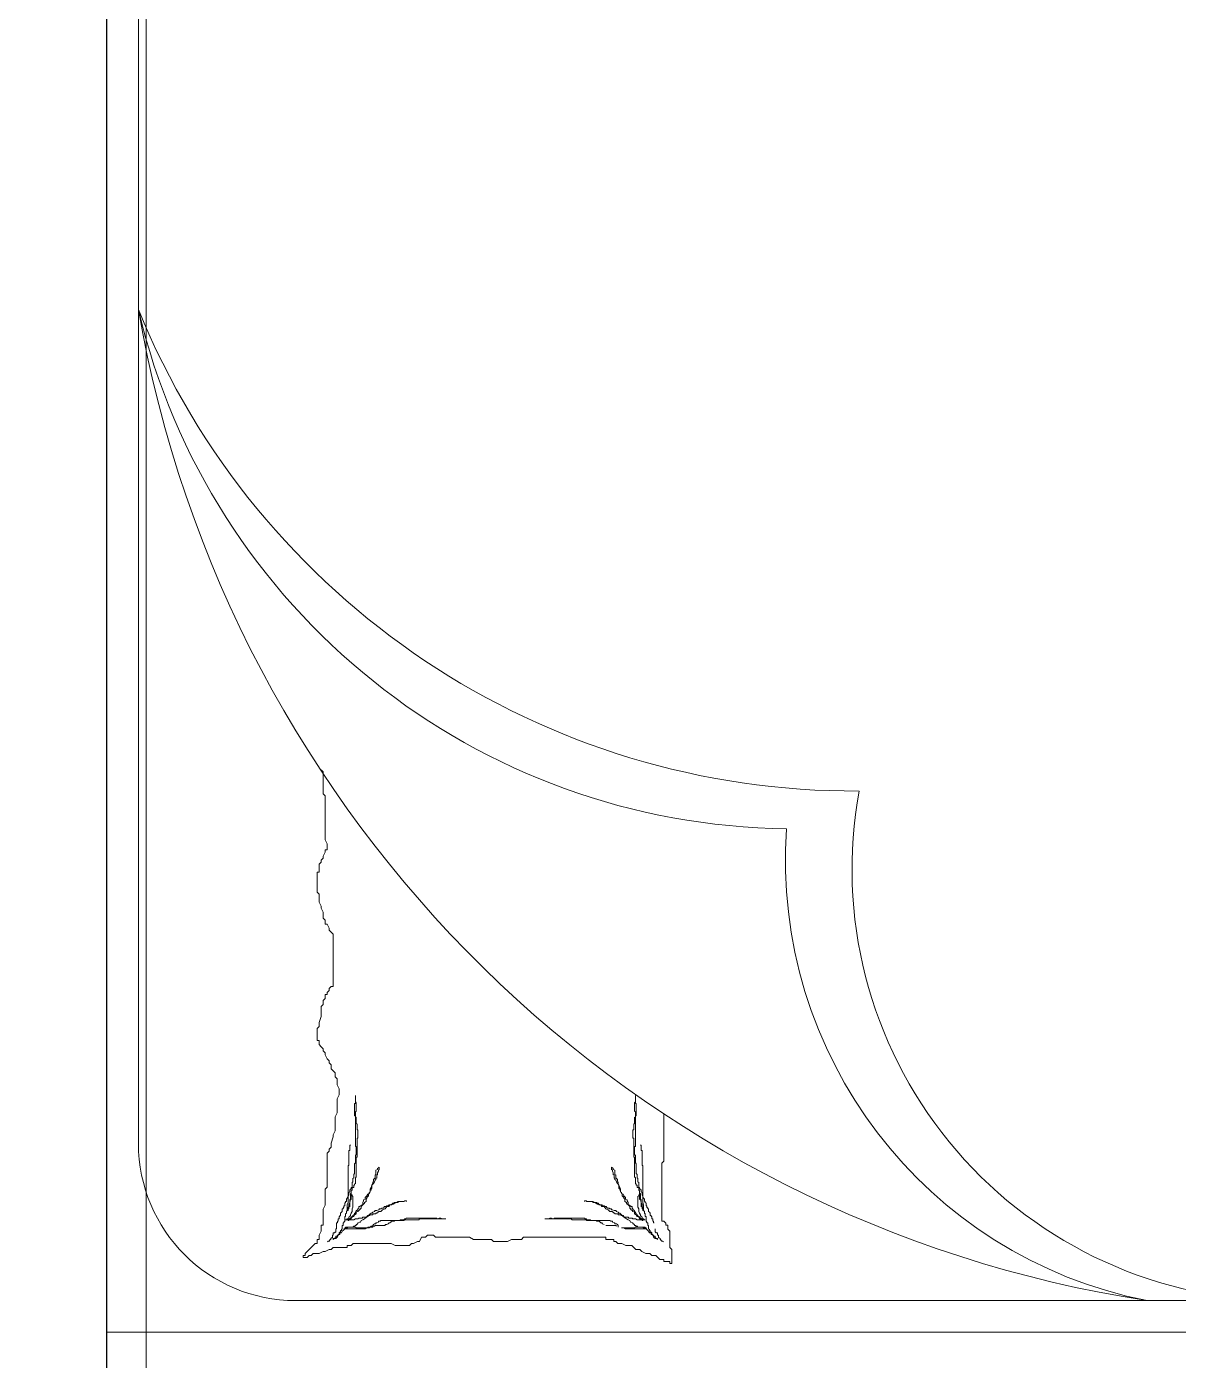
# Model space of a CAD drawing. Extents: x 775040 to 808375, y 4159409 to 4163651.
# Drawn here: x 785287.5 to 785360.8, y 4162258.7 to 4162343.5 of the extents above; entities that cross this region are included whole.
import ezdxf

# ---------------------------------------------------------------- set-up
doc = ezdxf.new("R2010")
doc.units = 0
doc.header["$MEASUREMENT"] = 0
doc.linetypes.add('ACAD_ISO10W100', pattern=[18, 12, -3, 0, -3])
for name, color, linetype, lineweight in [('Z_ duvar', 7, 'Continuous', 30), ('Z_aks', 2, 'ACAD_ISO10W100', 30), ('Z_sıva', 241, 'Continuous', 5), ('Z_tefriş', 73, 'Continuous', 5)]:
    doc.layers.add(name, color=color, linetype=linetype, lineweight=lineweight)

# ---------------------------------------------------------------- blocks, each defined once
blk = doc.blocks.new('YATAK 1')
at = {"layer": 'Z_tefriş'}
for p, q in [((-8791.057, 17107.306), (-8941.057, 17107.306)), ((-8941.057, 17107.306), (-8941.057, 16917.306)), ((-8803.057, 17105.306), (-8929.057, 17105.306)), ((-8939.057, 17095.306), (-8939.057, 16929.306)), ((-8936.182, 17094.838), (-8936.31, 17094.838)), ((-8936.31, 17094.838), (-8936.31, 17094.583)), ((-8936.182, 17094.711), (-8936.182, 17094.838)), ((-8936.055, 17094.711), (-8936.182, 17094.711)), ((-8935.8, 17094.456), (-8936.055, 17094.711)), ((-8936.31, 17094.583), (-8936.182, 17094.456)), ((-8936.182, 17094.456), (-8936.182, 17094.329)), ((-8936.182, 17094.329), (-8936.055, 17094.201)), ((-8936.055, 17094.201), (-8936.055, 17093.819)), ((-8936.055, 17093.819), (-8935.927, 17093.564)), ((-8935.672, 17094.329), (-8935.8, 17094.456)), ((-8935.417, 17094.074), (-8935.672, 17094.329)), ((-8935.417, 17093.946), (-8935.417, 17094.074)), ((-8935.162, 17093.946), (-8935.417, 17093.946)), ((-8935.162, 17093.819), (-8935.162, 17093.946)), ((-8934.907, 17093.819), (-8935.162, 17093.819)), ((-8934.651, 17093.691), (-8934.907, 17093.819)), ((-8922.786, 17093.819), (-8922.914, 17093.691)), ((-8922.531, 17093.819), (-8922.786, 17093.819)), ((-8921.766, 17093.946), (-8922.531, 17093.946)), ((-8922.531, 17093.946), (-8922.531, 17093.819)), ((-8921.638, 17093.819), (-8921.766, 17093.946)), ((-8921.383, 17093.819), (-8921.638, 17093.819)), ((-8921, 17093.691), (-8921.383, 17093.819)), ((-8913.728, 17093.819), (-8913.983, 17093.691)), ((-8913.218, 17093.819), (-8913.728, 17093.819)), ((-8913.09, 17093.946), (-8913.218, 17093.819)), ((-8911.814, 17093.946), (-8913.09, 17093.946)), ((-8911.814, 17093.819), (-8911.814, 17093.946)), ((-8911.304, 17093.819), (-8911.814, 17093.819)), ((-8911.176, 17093.691), (-8911.304, 17093.819)), ((-8935.927, 17093.564), (-8935.927, 17093.436)), ((-8935.927, 17093.436), (-8935.8, 17093.181)), ((-8935.8, 17093.181), (-8935.8, 17093.054)), ((-8935.8, 17093.054), (-8935.672, 17092.926)), ((-8935.324, 17093.286), (-8935.272, 17093.234)), ((-8935.272, 17093.234), (-8935.272, 17093.182)), ((-8935.272, 17093.182), (-8935.22, 17093.129)), ((-8935.22, 17093.129), (-8935.167, 17093.129)), ((-8935.167, 17093.129), (-8935.167, 17093.077)), ((-8935.167, 17093.077), (-8935.115, 17093.077)), ((-8935.115, 17093.077), (-8935.063, 17093.025)), ((-8935.063, 17093.025), (-8935.063, 17092.973)), ((-8935.063, 17092.973), (-8934.906, 17092.973)), ((-8934.906, 17092.973), (-8934.906, 17092.92)), ((-8934.269, 17093.691), (-8934.651, 17093.691)), ((-8934.269, 17093.564), (-8934.269, 17093.691)), ((-8933.248, 17093.564), (-8934.269, 17093.564)), ((-8932.993, 17093.436), (-8933.248, 17093.564)), ((-8931.972, 17093.436), (-8932.993, 17093.436)), ((-8931.845, 17093.309), (-8931.972, 17093.436)), ((-8929.676, 17093.309), (-8931.845, 17093.309)), ((-8929.548, 17093.181), (-8929.676, 17093.309)), ((-8929.421, 17093.181), (-8929.548, 17093.181)), ((-8929.293, 17093.054), (-8929.421, 17093.181)), ((-8929.038, 17093.054), (-8929.293, 17093.054)), ((-8928.655, 17092.926), (-8929.038, 17093.054)), ((-8924.317, 17093.054), (-8924.445, 17092.926)), ((-8924.062, 17093.054), (-8924.317, 17093.054)), ((-8923.935, 17093.181), (-8924.062, 17093.054)), ((-8923.807, 17093.181), (-8923.935, 17093.181)), ((-8923.679, 17093.309), (-8923.807, 17093.181)), ((-8923.424, 17093.436), (-8923.679, 17093.309)), ((-8923.297, 17093.436), (-8923.424, 17093.436)), ((-8923.169, 17093.564), (-8923.297, 17093.436)), ((-8923.042, 17093.564), (-8923.169, 17093.564)), ((-8922.914, 17093.691), (-8923.042, 17093.564)), ((-8920.362, 17093.691), (-8921, 17093.691)), ((-8920.235, 17093.564), (-8920.362, 17093.691)), ((-8919.98, 17093.564), (-8920.235, 17093.564)), ((-8919.852, 17093.436), (-8919.98, 17093.564)), ((-8919.597, 17093.436), (-8919.852, 17093.436)), ((-8919.597, 17093.309), (-8919.597, 17093.436)), ((-8919.469, 17093.309), (-8919.597, 17093.309)), ((-8919.342, 17093.181), (-8919.469, 17093.309)), ((-8919.214, 17093.181), (-8919.342, 17093.181)), ((-8919.087, 17093.054), (-8919.214, 17093.181)), ((-8919.087, 17092.926), (-8919.087, 17093.054)), ((-8915.514, 17093.181), (-8915.769, 17092.926)), ((-8915.387, 17093.181), (-8915.514, 17093.181)), ((-8915.131, 17093.309), (-8915.387, 17093.181)), ((-8914.876, 17093.436), (-8915.131, 17093.436)), ((-8915.131, 17093.436), (-8915.131, 17093.309)), ((-8914.749, 17093.564), (-8914.876, 17093.436)), ((-8914.366, 17093.564), (-8914.749, 17093.564)), ((-8914.111, 17093.691), (-8914.366, 17093.564)), ((-8913.983, 17093.691), (-8914.111, 17093.691)), ((-8911.049, 17093.691), (-8911.176, 17093.691)), ((-8910.921, 17093.564), (-8911.049, 17093.691)), ((-8910.794, 17093.564), (-8910.921, 17093.564)), ((-8910.539, 17093.436), (-8910.794, 17093.564)), ((-8910.411, 17093.436), (-8910.539, 17093.436)), ((-8910.411, 17093.309), (-8910.411, 17093.436)), ((-8910.028, 17093.309), (-8910.411, 17093.309)), ((-8909.773, 17093.436), (-8910.028, 17093.309)), ((-8906.966, 17093.436), (-8909.773, 17093.436)), ((-8906.839, 17093.564), (-8906.966, 17093.436)), ((-8905.435, 17093.564), (-8906.839, 17093.564)), ((-8905.308, 17093.691), (-8905.435, 17093.564)), ((-8935.672, 17092.926), (-8935.672, 17092.034)), ((-8935.115, 17092.92), (-8935.167, 17092.92)), ((-8935.167, 17092.92), (-8935.115, 17092.868)), ((-8935.115, 17092.816), (-8935.115, 17092.92)), ((-8935.115, 17092.868), (-8935.115, 17092.764)), ((-8935.063, 17092.816), (-8935.115, 17092.816)), ((-8935.115, 17092.764), (-8935.063, 17092.711)), ((-8935.063, 17092.764), (-8935.063, 17092.816)), ((-8934.958, 17092.764), (-8935.063, 17092.764)), ((-8935.063, 17092.711), (-8935.01, 17092.659)), ((-8935.01, 17092.659), (-8934.906, 17092.607)), ((-8934.958, 17092.659), (-8934.958, 17092.764)), ((-8934.906, 17092.659), (-8934.958, 17092.659)), ((-8934.906, 17092.92), (-8934.749, 17092.92)), ((-8934.906, 17092.607), (-8934.906, 17092.659)), ((-8934.853, 17092.607), (-8934.906, 17092.607)), ((-8934.906, 17092.607), (-8934.853, 17092.502)), ((-8934.853, 17092.554), (-8934.853, 17092.607)), ((-8934.749, 17092.554), (-8934.853, 17092.554)), ((-8934.853, 17092.502), (-8934.749, 17092.502)), ((-8934.749, 17092.92), (-8934.749, 17092.816)), ((-8934.749, 17092.816), (-8934.697, 17092.816)), ((-8934.697, 17092.502), (-8934.749, 17092.554)), ((-8934.749, 17092.502), (-8934.749, 17092.398)), ((-8934.749, 17092.398), (-8934.644, 17092.345)), ((-8934.697, 17092.816), (-8934.697, 17092.764)), ((-8934.697, 17092.764), (-8934.487, 17092.764)), ((-8934.697, 17092.45), (-8934.697, 17092.502)), ((-8934.592, 17092.45), (-8934.697, 17092.45)), ((-8934.644, 17092.345), (-8934.592, 17092.293)), ((-8934.592, 17092.398), (-8934.592, 17092.45)), ((-8934.54, 17092.398), (-8934.592, 17092.398)), ((-8934.592, 17092.293), (-8934.487, 17092.189)), ((-8934.487, 17092.345), (-8934.54, 17092.398)), ((-8934.487, 17092.764), (-8934.487, 17092.711)), ((-8934.487, 17092.711), (-8934.121, 17092.711)), ((-8934.278, 17092.345), (-8934.487, 17092.345)), ((-8934.487, 17090.882), (-8934.487, 17092.241)), ((-8934.487, 17092.241), (-8934.487, 17092.189)), ((-8934.487, 17092.189), (-8934.435, 17092.136)), ((-8934.487, 17092.189), (-8934.435, 17092.189)), ((-8934.435, 17092.189), (-8934.435, 17092.136)), ((-8934.435, 17092.136), (-8934.435, 17092.032)), ((-8934.435, 17092.136), (-8934.383, 17092.136)), ((-8934.383, 17092.136), (-8934.383, 17091.666)), ((-8934.278, 17092.293), (-8934.278, 17092.345)), ((-8934.121, 17092.293), (-8934.278, 17092.293)), ((-8934.121, 17092.711), (-8934.121, 17092.659)), ((-8934.121, 17092.659), (-8934.016, 17092.659)), ((-8934.121, 17092.241), (-8934.121, 17092.293)), ((-8934.069, 17092.241), (-8934.121, 17092.241)), ((-8934.016, 17092.189), (-8934.069, 17092.241)), ((-8934.016, 17092.659), (-8934.016, 17092.607)), ((-8934.016, 17092.607), (-8933.86, 17092.607)), ((-8933.703, 17092.189), (-8934.016, 17092.189)), ((-8933.912, 17091.614), (-8933.912, 17092.136)), ((-8933.912, 17092.136), (-8933.912, 17092.084)), ((-8933.912, 17092.084), (-8933.86, 17092.032)), ((-8933.86, 17092.607), (-8933.86, 17092.554)), ((-8933.86, 17092.554), (-8933.703, 17092.554)), ((-8933.703, 17092.554), (-8933.703, 17092.502)), ((-8933.703, 17092.502), (-8933.65, 17092.502)), ((-8933.703, 17092.136), (-8933.703, 17092.189)), ((-8933.546, 17092.136), (-8933.703, 17092.136)), ((-8933.65, 17092.502), (-8933.65, 17092.45)), ((-8933.65, 17092.45), (-8933.493, 17092.45)), ((-8933.493, 17092.084), (-8933.546, 17092.136)), ((-8933.493, 17092.45), (-8933.441, 17092.398)), ((-8933.389, 17092.084), (-8933.493, 17092.084)), ((-8933.441, 17092.398), (-8933.389, 17092.345)), ((-8933.389, 17092.345), (-8933.232, 17092.345)), ((-8933.336, 17092.032), (-8933.389, 17092.084)), ((-8933.232, 17092.345), (-8933.232, 17092.293)), ((-8933.232, 17092.293), (-8933.179, 17092.293)), ((-8933.179, 17092.293), (-8933.127, 17092.241)), ((-8933.127, 17092.241), (-8933.023, 17092.241)), ((-8933.023, 17092.241), (-8933.023, 17092.189)), ((-8933.023, 17092.189), (-8932.866, 17092.189)), ((-8932.866, 17092.189), (-8932.813, 17092.136)), ((-8932.813, 17092.136), (-8932.761, 17092.136)), ((-8932.761, 17092.136), (-8932.761, 17092.084)), ((-8932.761, 17092.084), (-8932.604, 17092.084)), ((-8932.604, 17092.084), (-8932.552, 17092.032)), ((-8928.528, 17092.926), (-8928.655, 17092.926)), ((-8928.272, 17092.799), (-8928.528, 17092.926)), ((-8927.379, 17092.799), (-8928.272, 17092.799)), ((-8927.124, 17092.671), (-8927.379, 17092.799)), ((-8926.231, 17092.671), (-8927.124, 17092.671)), ((-8925.976, 17092.544), (-8926.231, 17092.671)), ((-8925.593, 17092.544), (-8925.976, 17092.544)), ((-8925.338, 17092.671), (-8925.593, 17092.544)), ((-8924.955, 17092.671), (-8925.338, 17092.671)), ((-8924.828, 17092.799), (-8924.955, 17092.671)), ((-8924.573, 17092.799), (-8924.828, 17092.799)), ((-8924.445, 17092.926), (-8924.573, 17092.799)), ((-8915.769, 17092.926), (-8919.087, 17092.926)), ((-8935.672, 17092.034), (-8935.545, 17092.034)), ((-8935.545, 17092.034), (-8935.545, 17091.779)), ((-8935.545, 17091.779), (-8935.417, 17091.652)), ((-8935.417, 17091.652), (-8935.417, 17089.23)), ((-8934.435, 17092.032), (-8934.383, 17091.979)), ((-8934.383, 17091.509), (-8934.435, 17091.457)), ((-8934.435, 17091.457), (-8934.435, 17090.725)), ((-8934.383, 17091.979), (-8934.383, 17091.509)), ((-8934.383, 17091.666), (-8934.33, 17091.614)), ((-8934.33, 17091.614), (-8934.33, 17091.561)), ((-8934.33, 17091.561), (-8934.278, 17091.509)), ((-8934.278, 17091.509), (-8934.278, 17091.457)), ((-8934.278, 17091.457), (-8934.226, 17091.457)), ((-8934.226, 17091.457), (-8934.226, 17091.405)), ((-8934.226, 17091.405), (-8934.173, 17091.405)), ((-8934.173, 17091.405), (-8934.173, 17091.352)), ((-8934.173, 17091.352), (-8934.121, 17091.352)), ((-8934.121, 17091.352), (-8934.069, 17091.248)), ((-8934.069, 17091.248), (-8934.069, 17091.195)), ((-8933.964, 17091.927), (-8933.964, 17091.979)), ((-8933.964, 17091.979), (-8933.912, 17091.979)), ((-8933.912, 17091.927), (-8933.964, 17091.927)), ((-8933.912, 17091.979), (-8933.86, 17091.927)), ((-8933.912, 17091.875), (-8933.912, 17091.927)), ((-8933.86, 17091.875), (-8933.912, 17091.875)), ((-8933.86, 17091.509), (-8933.912, 17091.614)), ((-8933.86, 17092.032), (-8933.86, 17091.875)), ((-8933.86, 17091.927), (-8933.755, 17091.927)), ((-8933.86, 17091.875), (-8933.807, 17091.823)), ((-8933.86, 17091.77), (-8933.86, 17091.875)), ((-8933.807, 17091.77), (-8933.86, 17091.77)), ((-8933.86, 17091.352), (-8933.86, 17091.509)), ((-8933.807, 17091.3), (-8933.86, 17091.352)), ((-8933.807, 17091.823), (-8933.703, 17091.718)), ((-8933.755, 17091.718), (-8933.807, 17091.77)), ((-8933.807, 17091.091), (-8933.807, 17091.3)), ((-8933.755, 17091.927), (-8933.703, 17091.875)), ((-8933.703, 17091.718), (-8933.755, 17091.718)), ((-8933.703, 17091.875), (-8933.65, 17091.823)), ((-8933.703, 17091.718), (-8933.703, 17091.614)), ((-8933.703, 17091.666), (-8933.703, 17091.718)), ((-8933.65, 17091.666), (-8933.703, 17091.666)), ((-8933.703, 17091.614), (-8933.598, 17091.561)), ((-8933.65, 17091.823), (-8933.598, 17091.823)), ((-8933.598, 17091.614), (-8933.65, 17091.666)), ((-8933.598, 17091.823), (-8933.493, 17091.77)), ((-8933.598, 17091.561), (-8933.598, 17091.614)), ((-8933.598, 17091.561), (-8933.546, 17091.457)), ((-8933.493, 17091.561), (-8933.598, 17091.561)), ((-8933.546, 17091.457), (-8933.441, 17091.457)), ((-8933.493, 17091.77), (-8933.389, 17091.718)), ((-8933.493, 17091.509), (-8933.493, 17091.561)), ((-8933.441, 17091.509), (-8933.493, 17091.509)), ((-8933.389, 17091.457), (-8933.441, 17091.509)), ((-8933.441, 17091.457), (-8933.389, 17091.352)), ((-8933.389, 17091.718), (-8933.232, 17091.718)), ((-8933.336, 17091.457), (-8933.389, 17091.457)), ((-8933.389, 17091.352), (-8933.336, 17091.3)), ((-8933.336, 17091.979), (-8933.336, 17092.032)), ((-8933.127, 17091.979), (-8933.336, 17091.979)), ((-8933.336, 17091.405), (-8933.336, 17091.457)), ((-8933.284, 17091.405), (-8933.336, 17091.405)), ((-8933.336, 17091.3), (-8933.284, 17091.248)), ((-8933.284, 17091.979), (-8933.284, 17092.032)), ((-8933.284, 17092.032), (-8932.97, 17092.032)), ((-8933.232, 17091.979), (-8933.284, 17091.979)), ((-8933.284, 17091.352), (-8933.284, 17091.405)), ((-8933.232, 17091.352), (-8933.284, 17091.352)), ((-8933.284, 17091.248), (-8933.232, 17091.195)), ((-8933.232, 17091.927), (-8933.232, 17091.979)), ((-8933.127, 17091.927), (-8933.232, 17091.927)), ((-8933.232, 17091.718), (-8933.127, 17091.666)), ((-8933.179, 17091.3), (-8933.232, 17091.352)), ((-8933.075, 17091.3), (-8933.179, 17091.3)), ((-8933.127, 17091.927), (-8933.127, 17091.979)), ((-8932.918, 17091.927), (-8933.127, 17091.927)), ((-8933.075, 17091.875), (-8933.127, 17091.927)), ((-8933.127, 17091.666), (-8932.447, 17091.666)), ((-8932.813, 17091.875), (-8933.075, 17091.875)), ((-8933.075, 17091.248), (-8933.075, 17091.3)), ((-8933.023, 17091.195), (-8933.075, 17091.248)), ((-8932.97, 17092.032), (-8932.813, 17091.979)), ((-8932.866, 17091.875), (-8932.918, 17091.927)), ((-8932.656, 17091.875), (-8932.866, 17091.875)), ((-8932.813, 17091.979), (-8930.459, 17091.979)), ((-8932.656, 17091.823), (-8932.813, 17091.875)), ((-8932.604, 17091.823), (-8932.656, 17091.875)), ((-8932.604, 17091.77), (-8932.656, 17091.823)), ((-8932.238, 17091.823), (-8932.604, 17091.823)), ((-8932.238, 17091.77), (-8932.604, 17091.77)), ((-8932.552, 17092.032), (-8932.447, 17091.979)), ((-8932.447, 17091.979), (-8932.395, 17091.979)), ((-8932.447, 17091.666), (-8932.395, 17091.718)), ((-8932.395, 17091.979), (-8932.342, 17091.927)), ((-8932.395, 17091.718), (-8932.342, 17091.718)), ((-8932.342, 17091.927), (-8932.185, 17091.927)), ((-8932.342, 17091.718), (-8932.342, 17091.77)), ((-8932.342, 17091.77), (-8932.238, 17091.77)), ((-8932.238, 17091.77), (-8932.238, 17091.823)), ((-8932.081, 17091.77), (-8932.238, 17091.77)), ((-8932.185, 17091.927), (-8932.133, 17091.875)), ((-8932.133, 17091.875), (-8932.029, 17091.875)), ((-8932.029, 17091.718), (-8932.081, 17091.77)), ((-8932.029, 17091.875), (-8931.976, 17091.823)), ((-8931.872, 17091.718), (-8932.029, 17091.718)), ((-8931.976, 17091.823), (-8931.976, 17091.77)), ((-8931.976, 17091.77), (-8931.872, 17091.77)), ((-8931.872, 17091.77), (-8931.872, 17091.718)), ((-8931.872, 17091.718), (-8931.558, 17091.718)), ((-8931.872, 17091.614), (-8931.872, 17091.718)), ((-8931.715, 17091.614), (-8931.872, 17091.614)), ((-8931.715, 17091.561), (-8931.715, 17091.614)), ((-8931.662, 17091.561), (-8931.715, 17091.561)), ((-8931.61, 17091.509), (-8931.662, 17091.561)), ((-8931.244, 17091.509), (-8931.61, 17091.509)), ((-8931.558, 17091.718), (-8931.505, 17091.666)), ((-8931.505, 17091.666), (-8931.296, 17091.666)), ((-8931.296, 17091.666), (-8931.244, 17091.614)), ((-8931.244, 17091.614), (-8931.035, 17091.614)), ((-8931.191, 17091.457), (-8931.244, 17091.509)), ((-8929.936, 17091.457), (-8931.191, 17091.457)), ((-8931.035, 17091.614), (-8930.982, 17091.561)), ((-8930.982, 17091.561), (-8930.354, 17091.561)), ((-8930.459, 17091.979), (-8930.459, 17091.927)), ((-8930.459, 17091.927), (-8929.517, 17091.927)), ((-8930.354, 17091.561), (-8930.302, 17091.509)), ((-8930.302, 17091.509), (-8929.831, 17091.509)), ((-8929.936, 17091.405), (-8929.936, 17091.457)), ((-8928.733, 17091.405), (-8929.936, 17091.405)), ((-8929.831, 17091.509), (-8929.779, 17091.457)), ((-8929.779, 17091.457), (-8929.256, 17091.457)), ((-8929.517, 17091.927), (-8929.517, 17091.875)), ((-8929.517, 17091.875), (-8929.204, 17091.875)), ((-8929.256, 17091.457), (-8929.256, 17091.509)), ((-8929.256, 17091.509), (-8927.059, 17091.509)), ((-8929.204, 17091.875), (-8929.151, 17091.823)), ((-8928.733, 17091.352), (-8928.733, 17091.405)), ((-8928.21, 17091.352), (-8928.733, 17091.352)), ((-8927.843, 17091.405), (-8928.21, 17091.405)), ((-8928.21, 17091.405), (-8928.21, 17091.352)), ((-8927.791, 17091.457), (-8927.843, 17091.405)), ((-8927.425, 17091.457), (-8927.791, 17091.457)), ((-8927.373, 17091.509), (-8927.425, 17091.457)), ((-8927.32, 17091.509), (-8927.373, 17091.509)), ((-8926.536, 17091.561), (-8927.32, 17091.561)), ((-8927.32, 17091.561), (-8927.32, 17091.509)), ((-8927.059, 17091.509), (-8927.006, 17091.457)), ((-8927.006, 17091.457), (-8926.483, 17091.457)), ((-8926.536, 17091.509), (-8926.536, 17091.561)), ((-8926.012, 17091.509), (-8926.536, 17091.509)), ((-8926.483, 17091.457), (-8926.431, 17091.509)), ((-8926.431, 17091.509), (-8926.012, 17091.509)), ((-8934.435, 17090.777), (-8934.487, 17090.882)), ((-8934.435, 17090.621), (-8934.435, 17090.777)), ((-8934.435, 17090.725), (-8934.383, 17090.725)), ((-8934.383, 17090.621), (-8934.435, 17090.621)), ((-8934.383, 17090.725), (-8934.383, 17090.568)), ((-8934.383, 17090.411), (-8934.383, 17090.621)), ((-8934.383, 17090.568), (-8934.33, 17090.516)), ((-8934.278, 17090.411), (-8934.383, 17090.411)), ((-8934.33, 17090.516), (-8934.33, 17090.307)), ((-8934.226, 17090.359), (-8934.278, 17090.411)), ((-8934.069, 17091.195), (-8933.964, 17091.143)), ((-8933.964, 17091.143), (-8933.912, 17091.039)), ((-8933.912, 17091.039), (-8933.86, 17090.934)), ((-8933.86, 17090.934), (-8933.807, 17090.882)), ((-8933.755, 17091.039), (-8933.807, 17091.091)), ((-8933.807, 17090.882), (-8933.755, 17090.777)), ((-8933.755, 17090.83), (-8933.755, 17091.039)), ((-8933.703, 17090.725), (-8933.755, 17090.83)), ((-8933.755, 17090.777), (-8933.703, 17090.777)), ((-8933.703, 17090.777), (-8933.65, 17090.725)), ((-8933.65, 17090.673), (-8933.703, 17090.725)), ((-8933.65, 17090.725), (-8933.65, 17090.673)), ((-8933.65, 17090.673), (-8933.546, 17090.568)), ((-8933.65, 17090.621), (-8933.65, 17090.673)), ((-8933.598, 17090.568), (-8933.65, 17090.621)), ((-8933.598, 17090.411), (-8933.598, 17090.568)), ((-8933.546, 17090.411), (-8933.598, 17090.411)), ((-8933.546, 17090.568), (-8933.493, 17090.516)), ((-8933.546, 17090.202), (-8933.546, 17090.411)), ((-8933.493, 17090.516), (-8933.493, 17090.464)), ((-8933.493, 17090.464), (-8933.441, 17090.411)), ((-8933.441, 17090.411), (-8933.389, 17090.307)), ((-8933.232, 17091.195), (-8933.179, 17091.143)), ((-8933.179, 17091.143), (-8933.075, 17091.143)), ((-8933.075, 17091.143), (-8932.97, 17091.039)), ((-8933.023, 17091.143), (-8933.023, 17091.195)), ((-8932.97, 17091.091), (-8933.023, 17091.143)), ((-8932.97, 17091.039), (-8932.97, 17091.091)), ((-8932.97, 17091.039), (-8932.813, 17091.039)), ((-8932.918, 17090.986), (-8932.97, 17091.039)), ((-8932.866, 17090.934), (-8932.918, 17090.986)), ((-8932.813, 17090.934), (-8932.866, 17090.934)), ((-8932.813, 17091.039), (-8932.709, 17090.986)), ((-8932.761, 17090.83), (-8932.813, 17090.934)), ((-8932.604, 17090.83), (-8932.761, 17090.83)), ((-8932.709, 17090.986), (-8932.656, 17090.986)), ((-8932.656, 17090.986), (-8932.604, 17090.882)), ((-8932.604, 17090.882), (-8932.499, 17090.882)), ((-8932.552, 17090.777), (-8932.604, 17090.83)), ((-8932.499, 17090.777), (-8932.552, 17090.777)), ((-8932.499, 17090.882), (-8932.395, 17090.777)), ((-8932.395, 17090.673), (-8932.499, 17090.777)), ((-8932.395, 17090.777), (-8932.29, 17090.725)), ((-8932.29, 17090.673), (-8932.395, 17090.673)), ((-8932.29, 17090.725), (-8932.238, 17090.621)), ((-8932.185, 17090.621), (-8932.29, 17090.673)), ((-8932.238, 17090.621), (-8932.185, 17090.621)), ((-8932.185, 17090.621), (-8932.133, 17090.568)), ((-8932.133, 17090.568), (-8932.185, 17090.621)), ((-8932.133, 17090.568), (-8932.029, 17090.568)), ((-8931.976, 17090.568), (-8932.133, 17090.568)), ((-8932.029, 17090.568), (-8932.029, 17090.516)), ((-8932.029, 17090.516), (-8931.924, 17090.516)), ((-8931.872, 17090.516), (-8931.976, 17090.568)), ((-8931.924, 17090.516), (-8931.924, 17090.464)), ((-8931.924, 17090.464), (-8931.715, 17090.464)), ((-8931.715, 17090.464), (-8931.872, 17090.516)), ((-8931.715, 17090.464), (-8931.662, 17090.411)), ((-8931.61, 17090.411), (-8931.715, 17090.464)), ((-8931.662, 17090.411), (-8931.61, 17090.359)), ((-8931.558, 17090.411), (-8931.61, 17090.411)), ((-8931.453, 17090.359), (-8931.558, 17090.411)), ((-8934.33, 17090.307), (-8934.278, 17090.255)), ((-8934.278, 17090.255), (-8934.278, 17089.627)), ((-8934.278, 17089.627), (-8934.226, 17089.627)), ((-8934.173, 17090.307), (-8934.226, 17090.359)), ((-8934.226, 17089.627), (-8934.226, 17089.523)), ((-8934.173, 17090.202), (-8934.173, 17090.307)), ((-8934.121, 17090.202), (-8934.173, 17090.202)), ((-8934.121, 17090.15), (-8934.121, 17090.202)), ((-8934.069, 17090.046), (-8934.121, 17090.15)), ((-8934.016, 17090.046), (-8934.069, 17090.046)), ((-8934.016, 17089.941), (-8934.016, 17090.046)), ((-8933.964, 17089.889), (-8934.016, 17089.941)), ((-8933.964, 17088.425), (-8933.964, 17089.889)), ((-8933.493, 17090.202), (-8933.546, 17090.202)), ((-8933.493, 17090.15), (-8933.493, 17090.202)), ((-8933.441, 17090.098), (-8933.493, 17090.15)), ((-8933.441, 17090.046), (-8933.441, 17090.098)), ((-8933.389, 17090.046), (-8933.441, 17090.046)), ((-8933.389, 17090.307), (-8933.336, 17090.255)), ((-8933.389, 17089.889), (-8933.389, 17090.046)), ((-8933.284, 17089.784), (-8933.389, 17089.889)), ((-8933.336, 17090.255), (-8933.336, 17090.15)), ((-8933.336, 17090.15), (-8933.284, 17090.046)), ((-8933.284, 17090.046), (-8933.284, 17089.993)), ((-8933.284, 17089.993), (-8933.232, 17089.993)), ((-8933.232, 17089.627), (-8933.284, 17089.784)), ((-8933.232, 17089.993), (-8933.232, 17089.889)), ((-8933.232, 17089.889), (-8933.179, 17089.836)), ((-8933.075, 17089.523), (-8933.232, 17089.627)), ((-8933.179, 17089.836), (-8933.179, 17089.732)), ((-8933.179, 17089.732), (-8933.127, 17089.68)), ((-8933.127, 17089.68), (-8933.075, 17089.68)), ((-8933.075, 17089.68), (-8933.075, 17089.575)), ((-8933.075, 17089.575), (-8933.023, 17089.523)), ((-8931.61, 17090.359), (-8931.505, 17090.307)), ((-8931.505, 17090.307), (-8931.401, 17090.255)), ((-8931.348, 17090.359), (-8931.453, 17090.359)), ((-8931.401, 17090.255), (-8931.348, 17090.202)), ((-8931.296, 17090.307), (-8931.348, 17090.359)), ((-8931.348, 17090.202), (-8931.296, 17090.202)), ((-8931.244, 17090.255), (-8931.296, 17090.307)), ((-8931.296, 17090.202), (-8931.244, 17090.15)), ((-8931.087, 17090.255), (-8931.244, 17090.255)), ((-8931.244, 17090.15), (-8931.087, 17090.15)), ((-8931.035, 17090.202), (-8931.087, 17090.255)), ((-8931.087, 17090.15), (-8931.035, 17090.098)), ((-8930.773, 17090.202), (-8931.035, 17090.202)), ((-8931.035, 17090.098), (-8930.93, 17090.098)), ((-8930.93, 17090.098), (-8930.825, 17090.046)), ((-8930.825, 17090.046), (-8930.773, 17090.046)), ((-8930.721, 17090.098), (-8930.773, 17090.202)), ((-8930.773, 17090.046), (-8930.721, 17089.993)), ((-8930.668, 17090.098), (-8930.721, 17090.098)), ((-8930.721, 17089.993), (-8930.564, 17089.993)), ((-8930.616, 17090.046), (-8930.668, 17090.098)), ((-8930.564, 17089.993), (-8930.616, 17090.046)), ((-8935.417, 17089.23), (-8935.545, 17088.975)), ((-8935.545, 17088.975), (-8935.545, 17088.082)), ((-8934.226, 17089.523), (-8934.173, 17089.418)), ((-8934.173, 17089.418), (-8934.121, 17089.366)), ((-8934.121, 17089.366), (-8934.121, 17089.314)), ((-8934.121, 17089.314), (-8934.069, 17089.262)), ((-8934.069, 17089.262), (-8934.016, 17089.209)), ((-8934.016, 17089.209), (-8934.016, 17089.052)), ((-8934.016, 17089.052), (-8933.964, 17089)), ((-8933.964, 17089), (-8933.964, 17088.687)), ((-8933.075, 17089.366), (-8933.075, 17089.523)), ((-8932.97, 17089.314), (-8933.075, 17089.366)), ((-8933.023, 17089.523), (-8933.023, 17089.418)), ((-8933.023, 17089.418), (-8932.97, 17089.366)), ((-8932.97, 17089.366), (-8932.97, 17089.209)), ((-8932.918, 17089.209), (-8932.97, 17089.314)), ((-8932.97, 17089.209), (-8932.918, 17089.157)), ((-8932.918, 17089.105), (-8932.918, 17089.209)), ((-8932.918, 17089.157), (-8932.866, 17089.157)), ((-8932.866, 17089), (-8932.918, 17089.105)), ((-8932.866, 17089.157), (-8932.866, 17089.052)), ((-8932.866, 17089.052), (-8932.813, 17089.052)), ((-8932.813, 17088.896), (-8932.866, 17089)), ((-8932.813, 17089.052), (-8932.813, 17088.843)), ((-8932.761, 17088.791), (-8932.813, 17088.896)), ((-8932.813, 17088.843), (-8932.761, 17088.739)), ((-8932.761, 17088.425), (-8932.761, 17088.791)), ((-8932.761, 17088.739), (-8932.761, 17088.425)), ((-8935.545, 17088.082), (-8935.417, 17087.955)), ((-8935.417, 17087.955), (-8935.417, 17087.828)), ((-8933.964, 17088.687), (-8933.912, 17088.634)), ((-8933.912, 17088.373), (-8933.964, 17088.425)), ((-8933.912, 17088.634), (-8933.912, 17088.425)), ((-8933.912, 17088.425), (-8933.86, 17088.373)), ((-8933.912, 17087.484), (-8933.912, 17088.373)), ((-8933.86, 17088.373), (-8933.86, 17088.321)), ((-8933.86, 17088.321), (-8933.807, 17088.268)), ((-8933.807, 17088.268), (-8933.807, 17086.334)), ((-8932.761, 17088.425), (-8932.709, 17088.373)), ((-8932.709, 17088.373), (-8932.761, 17088.425)), ((-8932.709, 17088.268), (-8932.761, 17088.268)), ((-8932.761, 17088.268), (-8932.709, 17088.268)), ((-8932.709, 17088.373), (-8932.709, 17088.268)), ((-8932.709, 17088.268), (-8932.709, 17088.373)), ((-8935.417, 17087.828), (-8935.289, 17087.573)), ((-8935.289, 17087.573), (-8935.289, 17087.445)), ((-8935.289, 17087.445), (-8935.034, 17087.318)), ((-8935.034, 17087.318), (-8935.034, 17087.063)), ((-8935.034, 17087.063), (-8934.907, 17086.935)), ((-8933.86, 17087.432), (-8933.912, 17087.484)), ((-8933.86, 17086.282), (-8933.86, 17087.432)), ((-8934.907, 17086.553), (-8935.034, 17086.425)), ((-8935.034, 17086.425), (-8935.034, 17084.258)), ((-8934.907, 17086.935), (-8934.907, 17086.553)), ((-8933.807, 17086.334), (-8933.86, 17086.334)), ((-8933.86, 17086.334), (-8933.86, 17085.76)), ((-8933.807, 17086.178), (-8933.86, 17086.282)), ((-8933.807, 17086.073), (-8933.807, 17086.178)), ((-8933.86, 17085.969), (-8933.807, 17086.073)), ((-8933.86, 17085.76), (-8933.86, 17085.969)), ((-8935.034, 17084.258), (-8935.162, 17084.003)), ((-8935.162, 17084.003), (-8935.162, 17082.856)), ((-8935.162, 17082.856), (-8935.289, 17082.729)), ((-8935.289, 17082.729), (-8935.289, 17081.836)), ((-8935.289, 17081.836), (-8935.162, 17081.582)), ((-8935.162, 17081.582), (-8935.162, 17080.944)), ((-8935.162, 17080.944), (-8935.034, 17080.817)), ((-8935.034, 17080.817), (-8935.034, 17075.59)), ((-8933.86, 17079.459), (-8933.86, 17079.25)), ((-8933.86, 17078.884), (-8933.86, 17079.459)), ((-8933.86, 17079.25), (-8933.807, 17079.145)), ((-8933.807, 17079.041), (-8933.86, 17078.936)), ((-8933.86, 17078.936), (-8933.86, 17077.786)), ((-8933.807, 17078.884), (-8933.86, 17078.884)), ((-8933.807, 17079.145), (-8933.807, 17079.041)), ((-8933.807, 17076.95), (-8933.807, 17078.884)), ((-8933.86, 17077.786), (-8933.912, 17077.734)), ((-8933.912, 17077.734), (-8933.912, 17076.845)), ((-8933.912, 17076.845), (-8933.964, 17076.793)), ((-8933.912, 17076.793), (-8933.86, 17076.845)), ((-8933.86, 17076.898), (-8933.807, 17076.95)), ((-8933.86, 17076.845), (-8933.86, 17076.898)), ((-8932.761, 17076.95), (-8932.709, 17076.95)), ((-8932.709, 17076.95), (-8932.761, 17076.95)), ((-8932.761, 17076.793), (-8932.709, 17076.845)), ((-8932.709, 17076.845), (-8932.761, 17076.793)), ((-8932.709, 17076.845), (-8932.709, 17076.95)), ((-8932.709, 17076.95), (-8932.709, 17076.845)), ((-8934.069, 17075.957), (-8934.016, 17076.009)), ((-8934.016, 17076.166), (-8933.964, 17076.218)), ((-8934.016, 17076.009), (-8934.016, 17076.166)), ((-8933.964, 17076.793), (-8933.964, 17075.33)), ((-8933.964, 17076.532), (-8933.912, 17076.584)), ((-8933.964, 17076.218), (-8933.964, 17076.532)), ((-8933.912, 17076.584), (-8933.912, 17076.793)), ((-8932.97, 17076.009), (-8932.918, 17076.061)), ((-8932.97, 17075.852), (-8932.97, 17076.009)), ((-8932.918, 17076.009), (-8932.97, 17075.905)), ((-8932.866, 17076.218), (-8932.918, 17076.114)), ((-8932.918, 17076.114), (-8932.918, 17076.009)), ((-8932.918, 17076.061), (-8932.866, 17076.061)), ((-8932.813, 17076.323), (-8932.866, 17076.218)), ((-8932.866, 17076.166), (-8932.813, 17076.166)), ((-8932.866, 17076.061), (-8932.866, 17076.166)), ((-8932.813, 17076.375), (-8932.761, 17076.48)), ((-8932.761, 17076.427), (-8932.813, 17076.323)), ((-8932.813, 17076.166), (-8932.813, 17076.375)), ((-8932.761, 17076.48), (-8932.761, 17076.793)), ((-8932.761, 17076.793), (-8932.761, 17076.427)), ((-8935.034, 17075.59), (-8935.162, 17075.59)), ((-8935.162, 17075.59), (-8935.162, 17075.081)), ((-8934.278, 17074.964), (-8934.278, 17075.591)), ((-8934.226, 17075.696), (-8934.173, 17075.8)), ((-8934.173, 17075.8), (-8934.121, 17075.852)), ((-8934.121, 17075.905), (-8934.069, 17075.957)), ((-8934.121, 17075.852), (-8934.121, 17075.905)), ((-8934.069, 17075.173), (-8934.121, 17075.068)), ((-8934.016, 17075.173), (-8934.069, 17075.173)), ((-8933.964, 17075.33), (-8934.016, 17075.277)), ((-8934.016, 17075.277), (-8934.016, 17075.173)), ((-8933.441, 17075.173), (-8933.441, 17075.121)), ((-8933.389, 17075.173), (-8933.441, 17075.173)), ((-8933.284, 17075.434), (-8933.389, 17075.33)), ((-8933.389, 17075.33), (-8933.389, 17075.173)), ((-8933.336, 17075.068), (-8933.284, 17075.173)), ((-8933.232, 17075.591), (-8933.284, 17075.434)), ((-8933.284, 17075.225), (-8933.232, 17075.225)), ((-8933.284, 17075.173), (-8933.284, 17075.225)), ((-8933.075, 17075.696), (-8933.232, 17075.591)), ((-8933.232, 17075.33), (-8933.179, 17075.382)), ((-8933.232, 17075.225), (-8933.232, 17075.33)), ((-8933.179, 17075.486), (-8933.127, 17075.539)), ((-8933.179, 17075.382), (-8933.179, 17075.486)), ((-8933.127, 17075.539), (-8933.075, 17075.539)), ((-8932.97, 17075.905), (-8933.075, 17075.852)), ((-8933.075, 17075.852), (-8933.075, 17075.696)), ((-8933.075, 17075.643), (-8933.023, 17075.696)), ((-8933.075, 17075.539), (-8933.075, 17075.643)), ((-8933.023, 17075.8), (-8932.97, 17075.852)), ((-8933.023, 17075.696), (-8933.023, 17075.8)), ((-8930.93, 17075.121), (-8930.825, 17075.173)), ((-8930.825, 17075.173), (-8930.773, 17075.173)), ((-8930.773, 17075.173), (-8930.721, 17075.225)), ((-8930.721, 17075.225), (-8930.564, 17075.225)), ((-8930.616, 17075.173), (-8930.668, 17075.121)), ((-8930.564, 17075.225), (-8930.616, 17075.173)), ((-8935.417, 17074.571), (-8935.545, 17074.316)), ((-8935.545, 17074.316), (-8935.545, 17073.933)), ((-8935.289, 17074.953), (-8935.417, 17074.826)), ((-8935.417, 17074.826), (-8935.417, 17074.571)), ((-8935.162, 17075.081), (-8935.289, 17075.081)), ((-8935.289, 17075.081), (-8935.289, 17074.953)), ((-8934.435, 17074.441), (-8934.487, 17074.337)), ((-8934.487, 17074.337), (-8934.487, 17072.978)), ((-8934.435, 17074.598), (-8934.435, 17074.441)), ((-8934.435, 17073.762), (-8934.435, 17074.493)), ((-8934.278, 17074.807), (-8934.383, 17074.807)), ((-8934.33, 17074.911), (-8934.278, 17074.964)), ((-8934.226, 17074.859), (-8934.278, 17074.807)), ((-8934.173, 17074.911), (-8934.226, 17074.859)), ((-8934.173, 17075.016), (-8934.173, 17074.911)), ((-8934.121, 17075.016), (-8934.173, 17075.016)), ((-8934.121, 17075.068), (-8934.121, 17075.016)), ((-8933.912, 17074.18), (-8933.86, 17074.284)), ((-8933.86, 17074.284), (-8933.807, 17074.337)), ((-8933.807, 17074.337), (-8933.755, 17074.441)), ((-8933.703, 17074.493), (-8933.755, 17074.389)), ((-8933.755, 17074.441), (-8933.703, 17074.441)), ((-8933.755, 17074.389), (-8933.755, 17074.18)), ((-8933.65, 17074.546), (-8933.703, 17074.493)), ((-8933.703, 17074.441), (-8933.65, 17074.493)), ((-8933.598, 17074.65), (-8933.65, 17074.598)), ((-8933.65, 17074.546), (-8933.546, 17074.65)), ((-8933.65, 17074.598), (-8933.65, 17074.546)), ((-8933.65, 17074.493), (-8933.65, 17074.546)), ((-8933.598, 17074.807), (-8933.598, 17074.65)), ((-8933.546, 17074.807), (-8933.598, 17074.807)), ((-8933.546, 17075.016), (-8933.546, 17074.807)), ((-8933.493, 17075.016), (-8933.546, 17075.016)), ((-8933.546, 17074.65), (-8933.493, 17074.702)), ((-8933.441, 17075.121), (-8933.493, 17075.068)), ((-8933.493, 17075.068), (-8933.493, 17075.016)), ((-8933.493, 17074.755), (-8933.441, 17074.807)), ((-8933.493, 17074.702), (-8933.493, 17074.755)), ((-8933.441, 17074.807), (-8933.389, 17074.911)), ((-8933.389, 17074.911), (-8933.336, 17074.964)), ((-8933.336, 17074.964), (-8933.336, 17075.068)), ((-8932.866, 17074.284), (-8932.918, 17074.232)), ((-8932.813, 17074.284), (-8932.866, 17074.284)), ((-8932.761, 17074.389), (-8932.813, 17074.284)), ((-8932.604, 17074.389), (-8932.761, 17074.389)), ((-8932.656, 17074.232), (-8932.604, 17074.337)), ((-8932.552, 17074.441), (-8932.604, 17074.389)), ((-8932.604, 17074.337), (-8932.499, 17074.337)), ((-8932.499, 17074.441), (-8932.552, 17074.441)), ((-8932.395, 17074.546), (-8932.499, 17074.441)), ((-8932.499, 17074.337), (-8932.395, 17074.441)), ((-8932.29, 17074.546), (-8932.395, 17074.546)), ((-8932.395, 17074.441), (-8932.29, 17074.493)), ((-8932.185, 17074.598), (-8932.29, 17074.546)), ((-8932.29, 17074.493), (-8932.238, 17074.598)), ((-8932.238, 17074.598), (-8932.185, 17074.598)), ((-8932.133, 17074.65), (-8932.185, 17074.598)), ((-8932.185, 17074.598), (-8932.133, 17074.65)), ((-8931.976, 17074.65), (-8932.133, 17074.65)), ((-8932.133, 17074.65), (-8932.029, 17074.65)), ((-8932.029, 17074.702), (-8931.924, 17074.702)), ((-8932.029, 17074.65), (-8932.029, 17074.702)), ((-8931.872, 17074.702), (-8931.976, 17074.65)), ((-8931.924, 17074.755), (-8931.715, 17074.755)), ((-8931.924, 17074.702), (-8931.924, 17074.755)), ((-8931.715, 17074.755), (-8931.872, 17074.702)), ((-8931.61, 17074.807), (-8931.715, 17074.755)), ((-8931.715, 17074.755), (-8931.662, 17074.807)), ((-8931.662, 17074.807), (-8931.61, 17074.859)), ((-8931.61, 17074.859), (-8931.505, 17074.911)), ((-8931.558, 17074.807), (-8931.61, 17074.807)), ((-8931.453, 17074.859), (-8931.558, 17074.807)), ((-8931.505, 17074.911), (-8931.401, 17074.964)), ((-8931.348, 17074.859), (-8931.453, 17074.859)), ((-8931.401, 17074.964), (-8931.348, 17075.016)), ((-8931.348, 17075.016), (-8931.296, 17075.016)), ((-8931.296, 17074.911), (-8931.348, 17074.859)), ((-8931.296, 17075.016), (-8931.244, 17075.068)), ((-8931.244, 17074.964), (-8931.296, 17074.911)), ((-8931.244, 17075.068), (-8931.087, 17075.068)), ((-8931.087, 17074.964), (-8931.244, 17074.964)), ((-8931.087, 17075.068), (-8931.035, 17075.121)), ((-8931.035, 17075.016), (-8931.087, 17074.964)), ((-8931.035, 17075.121), (-8930.93, 17075.121)), ((-8930.773, 17075.016), (-8931.035, 17075.016)), ((-8930.721, 17075.121), (-8930.773, 17075.016)), ((-8930.668, 17075.121), (-8930.721, 17075.121)), ((-8935.672, 17073.806), (-8935.8, 17073.678)), ((-8935.8, 17073.678), (-8935.8, 17073.423)), ((-8935.545, 17073.933), (-8935.672, 17073.806)), ((-8934.383, 17073.709), (-8934.435, 17073.762)), ((-8934.383, 17073.239), (-8934.383, 17073.709)), ((-8934.383, 17073.552), (-8934.33, 17073.605)), ((-8934.383, 17073.082), (-8934.383, 17073.552)), ((-8934.33, 17073.657), (-8934.278, 17073.709)), ((-8934.33, 17073.605), (-8934.33, 17073.657)), ((-8934.278, 17073.762), (-8934.226, 17073.762)), ((-8934.278, 17073.709), (-8934.278, 17073.762)), ((-8934.226, 17073.814), (-8934.173, 17073.814)), ((-8934.226, 17073.762), (-8934.226, 17073.814)), ((-8934.173, 17073.866), (-8934.121, 17073.866)), ((-8934.173, 17073.814), (-8934.173, 17073.866)), ((-8934.121, 17073.866), (-8934.069, 17073.971)), ((-8934.069, 17074.023), (-8933.964, 17074.075)), ((-8934.069, 17073.971), (-8934.069, 17074.023)), ((-8933.964, 17074.075), (-8933.912, 17074.18)), ((-8933.86, 17073.709), (-8933.912, 17073.605)), ((-8933.912, 17073.605), (-8933.912, 17073.082)), ((-8933.807, 17073.918), (-8933.86, 17073.866)), ((-8933.86, 17073.866), (-8933.86, 17073.709)), ((-8933.86, 17073.448), (-8933.86, 17073.343)), ((-8933.807, 17073.448), (-8933.86, 17073.448)), ((-8933.755, 17074.18), (-8933.807, 17074.127)), ((-8933.807, 17074.127), (-8933.807, 17073.918)), ((-8933.755, 17073.5), (-8933.807, 17073.448)), ((-8933.807, 17073.396), (-8933.703, 17073.5)), ((-8933.703, 17073.5), (-8933.755, 17073.5)), ((-8933.703, 17073.605), (-8933.598, 17073.657)), ((-8933.703, 17073.5), (-8933.703, 17073.605)), ((-8933.703, 17073.552), (-8933.703, 17073.5)), ((-8933.65, 17073.552), (-8933.703, 17073.552)), ((-8933.598, 17073.605), (-8933.65, 17073.552)), ((-8933.598, 17073.657), (-8933.546, 17073.762)), ((-8933.598, 17073.657), (-8933.598, 17073.605)), ((-8933.493, 17073.657), (-8933.598, 17073.657)), ((-8933.598, 17073.396), (-8933.493, 17073.448)), ((-8933.546, 17073.762), (-8933.441, 17073.762)), ((-8933.493, 17073.709), (-8933.493, 17073.657)), ((-8933.441, 17073.709), (-8933.493, 17073.709)), ((-8933.493, 17073.448), (-8933.389, 17073.5)), ((-8933.441, 17073.762), (-8933.389, 17073.866)), ((-8933.389, 17073.762), (-8933.441, 17073.709)), ((-8933.389, 17073.866), (-8933.336, 17073.918)), ((-8933.336, 17073.762), (-8933.389, 17073.762)), ((-8933.389, 17073.5), (-8933.232, 17073.5)), ((-8933.336, 17073.918), (-8933.284, 17073.971)), ((-8933.336, 17073.814), (-8933.336, 17073.762)), ((-8933.284, 17073.814), (-8933.336, 17073.814)), ((-8933.284, 17073.971), (-8933.232, 17074.023)), ((-8933.284, 17073.866), (-8933.284, 17073.814)), ((-8933.232, 17073.866), (-8933.284, 17073.866)), ((-8933.232, 17074.023), (-8933.179, 17074.075)), ((-8933.179, 17073.918), (-8933.232, 17073.866)), ((-8933.232, 17073.5), (-8933.127, 17073.552)), ((-8933.179, 17074.075), (-8933.075, 17074.075)), ((-8933.075, 17073.918), (-8933.179, 17073.918)), ((-8933.127, 17073.552), (-8932.447, 17073.552)), ((-8933.075, 17074.075), (-8932.97, 17074.18)), ((-8933.023, 17074.023), (-8933.075, 17073.971)), ((-8933.075, 17073.971), (-8933.075, 17073.918)), ((-8932.97, 17074.127), (-8933.023, 17074.075)), ((-8933.023, 17074.075), (-8933.023, 17074.023)), ((-8932.918, 17074.232), (-8932.97, 17074.18)), ((-8932.97, 17074.18), (-8932.97, 17074.127)), ((-8932.97, 17074.18), (-8932.813, 17074.18)), ((-8932.813, 17074.18), (-8932.709, 17074.232)), ((-8932.709, 17074.232), (-8932.656, 17074.232)), ((-8932.604, 17073.448), (-8932.656, 17073.396)), ((-8932.238, 17073.448), (-8932.604, 17073.448)), ((-8932.447, 17073.552), (-8932.395, 17073.5)), ((-8932.395, 17073.5), (-8932.342, 17073.5)), ((-8932.342, 17073.5), (-8932.342, 17073.448)), ((-8932.342, 17073.448), (-8932.238, 17073.448)), ((-8932.238, 17073.448), (-8932.238, 17073.396)), ((-8932.081, 17073.448), (-8932.238, 17073.448)), ((-8932.029, 17073.5), (-8932.081, 17073.448)), ((-8931.872, 17073.5), (-8932.029, 17073.5)), ((-8931.976, 17073.448), (-8931.872, 17073.448)), ((-8931.976, 17073.396), (-8931.976, 17073.448)), ((-8931.872, 17073.605), (-8931.872, 17073.5)), ((-8931.715, 17073.605), (-8931.872, 17073.605)), ((-8931.872, 17073.5), (-8931.558, 17073.5)), ((-8931.872, 17073.448), (-8931.872, 17073.5)), ((-8931.715, 17073.657), (-8931.715, 17073.605)), ((-8931.662, 17073.657), (-8931.715, 17073.657)), ((-8931.61, 17073.709), (-8931.662, 17073.657)), ((-8931.244, 17073.709), (-8931.61, 17073.709)), ((-8931.558, 17073.5), (-8931.505, 17073.552)), ((-8931.505, 17073.552), (-8931.296, 17073.552)), ((-8931.296, 17073.552), (-8931.244, 17073.605)), ((-8931.191, 17073.762), (-8931.244, 17073.709)), ((-8931.244, 17073.605), (-8931.035, 17073.605)), ((-8929.936, 17073.762), (-8931.191, 17073.762)), ((-8931.035, 17073.605), (-8930.982, 17073.657)), ((-8930.982, 17073.657), (-8930.354, 17073.657)), ((-8930.354, 17073.657), (-8930.302, 17073.709)), ((-8930.302, 17073.709), (-8929.831, 17073.709)), ((-8929.936, 17073.814), (-8929.936, 17073.762)), ((-8928.733, 17073.814), (-8929.936, 17073.814)), ((-8929.831, 17073.709), (-8929.779, 17073.762)), ((-8929.779, 17073.762), (-8929.256, 17073.762)), ((-8929.256, 17073.762), (-8929.256, 17073.709)), ((-8929.256, 17073.709), (-8927.059, 17073.709)), ((-8928.733, 17073.866), (-8928.733, 17073.814)), ((-8928.21, 17073.866), (-8928.733, 17073.866)), ((-8928.21, 17073.814), (-8928.21, 17073.866)), ((-8927.843, 17073.814), (-8928.21, 17073.814)), ((-8927.791, 17073.762), (-8927.843, 17073.814)), ((-8927.425, 17073.762), (-8927.791, 17073.762)), ((-8927.373, 17073.709), (-8927.425, 17073.762)), ((-8927.32, 17073.709), (-8927.373, 17073.709)), ((-8927.32, 17073.657), (-8927.32, 17073.709)), ((-8926.536, 17073.657), (-8927.32, 17073.657)), ((-8927.059, 17073.709), (-8927.006, 17073.762)), ((-8927.006, 17073.762), (-8926.483, 17073.762)), ((-8926.536, 17073.709), (-8926.536, 17073.657)), ((-8926.012, 17073.709), (-8926.536, 17073.709)), ((-8926.483, 17073.762), (-8926.431, 17073.709)), ((-8926.431, 17073.709), (-8926.012, 17073.709)), ((-8936.055, 17072.786), (-8936.182, 17072.659)), ((-8936.182, 17072.659), (-8936.182, 17072.404)), ((-8935.927, 17073.296), (-8936.055, 17073.041)), ((-8936.055, 17073.041), (-8936.055, 17072.786)), ((-8935.8, 17073.423), (-8935.927, 17073.296)), ((-8935.01, 17072.559), (-8934.906, 17072.612)), ((-8934.906, 17072.612), (-8934.853, 17072.716)), ((-8934.906, 17072.612), (-8934.906, 17072.559)), ((-8934.853, 17072.612), (-8934.906, 17072.612)), ((-8934.853, 17072.716), (-8934.749, 17072.716)), ((-8934.853, 17072.664), (-8934.853, 17072.612)), ((-8934.749, 17072.664), (-8934.853, 17072.664)), ((-8934.749, 17072.821), (-8934.644, 17072.873)), ((-8934.749, 17072.716), (-8934.749, 17072.821)), ((-8934.697, 17072.716), (-8934.749, 17072.664)), ((-8934.592, 17072.768), (-8934.697, 17072.768)), ((-8934.697, 17072.768), (-8934.697, 17072.716)), ((-8934.644, 17072.873), (-8934.592, 17072.925)), ((-8934.592, 17072.925), (-8934.487, 17073.03)), ((-8934.592, 17072.821), (-8934.592, 17072.768)), ((-8934.54, 17072.821), (-8934.592, 17072.821)), ((-8934.487, 17072.873), (-8934.54, 17072.821)), ((-8934.487, 17073.03), (-8934.435, 17073.082)), ((-8934.487, 17073.03), (-8934.435, 17073.03)), ((-8934.487, 17072.978), (-8934.487, 17073.03)), ((-8934.278, 17072.873), (-8934.487, 17072.873)), ((-8934.435, 17073.187), (-8934.383, 17073.239)), ((-8934.435, 17073.082), (-8934.435, 17073.187)), ((-8934.435, 17073.082), (-8934.383, 17073.082)), ((-8934.435, 17073.03), (-8934.435, 17073.082)), ((-8934.278, 17072.925), (-8934.278, 17072.873)), ((-8934.121, 17072.925), (-8934.278, 17072.925)), ((-8934.121, 17072.978), (-8934.121, 17072.925)), ((-8934.069, 17072.978), (-8934.121, 17072.978)), ((-8934.016, 17073.03), (-8934.069, 17072.978)), ((-8933.703, 17073.03), (-8934.016, 17073.03)), ((-8934.016, 17072.612), (-8933.86, 17072.612)), ((-8934.016, 17072.559), (-8934.016, 17072.612)), ((-8933.964, 17073.291), (-8933.964, 17073.239)), ((-8933.912, 17073.291), (-8933.964, 17073.291)), ((-8933.964, 17073.239), (-8933.912, 17073.239)), ((-8933.912, 17073.343), (-8933.912, 17073.291)), ((-8933.86, 17073.343), (-8933.912, 17073.343)), ((-8933.912, 17073.239), (-8933.86, 17073.291)), ((-8933.912, 17073.134), (-8933.86, 17073.187)), ((-8933.912, 17073.082), (-8933.912, 17073.134)), ((-8933.86, 17073.343), (-8933.807, 17073.396)), ((-8933.86, 17073.187), (-8933.86, 17073.343)), ((-8933.86, 17073.291), (-8933.755, 17073.291)), ((-8933.86, 17072.664), (-8933.703, 17072.664)), ((-8933.86, 17072.612), (-8933.86, 17072.664)), ((-8933.755, 17073.291), (-8933.703, 17073.343)), ((-8933.703, 17073.343), (-8933.65, 17073.396)), ((-8933.703, 17073.082), (-8933.703, 17073.03)), ((-8933.546, 17073.082), (-8933.703, 17073.082)), ((-8933.703, 17072.716), (-8933.65, 17072.716)), ((-8933.703, 17072.664), (-8933.703, 17072.716)), ((-8933.65, 17073.396), (-8933.598, 17073.396)), ((-8933.65, 17072.768), (-8933.493, 17072.768)), ((-8933.65, 17072.716), (-8933.65, 17072.768)), ((-8933.493, 17073.134), (-8933.546, 17073.082)), ((-8933.389, 17073.134), (-8933.493, 17073.134)), ((-8933.493, 17072.768), (-8933.441, 17072.821)), ((-8933.441, 17072.821), (-8933.389, 17072.873)), ((-8933.336, 17073.187), (-8933.389, 17073.134)), ((-8933.389, 17072.873), (-8933.232, 17072.873)), ((-8933.336, 17073.239), (-8933.336, 17073.187)), ((-8933.127, 17073.239), (-8933.336, 17073.239)), ((-8933.284, 17073.239), (-8933.284, 17073.187)), ((-8933.232, 17073.239), (-8933.284, 17073.239)), ((-8933.284, 17073.187), (-8932.97, 17073.187)), ((-8933.232, 17073.291), (-8933.232, 17073.239)), ((-8933.127, 17073.291), (-8933.232, 17073.291)), ((-8933.232, 17072.925), (-8933.179, 17072.925)), ((-8933.232, 17072.873), (-8933.232, 17072.925)), ((-8933.179, 17072.925), (-8933.127, 17072.978)), ((-8933.075, 17073.343), (-8933.127, 17073.291)), ((-8933.127, 17073.291), (-8933.127, 17073.239)), ((-8932.918, 17073.291), (-8933.127, 17073.291)), ((-8933.127, 17072.978), (-8933.023, 17072.978)), ((-8932.813, 17073.343), (-8933.075, 17073.343)), ((-8933.023, 17073.03), (-8932.866, 17073.03)), ((-8933.023, 17072.978), (-8933.023, 17073.03)), ((-8932.97, 17073.187), (-8932.813, 17073.239)), ((-8932.866, 17073.343), (-8932.918, 17073.291)), ((-8932.656, 17073.343), (-8932.866, 17073.343)), ((-8932.866, 17073.03), (-8932.813, 17073.082)), ((-8932.656, 17073.396), (-8932.813, 17073.343)), ((-8932.813, 17073.239), (-8930.459, 17073.239)), ((-8932.813, 17073.082), (-8932.761, 17073.082)), ((-8932.761, 17073.134), (-8932.604, 17073.134)), ((-8932.761, 17073.082), (-8932.761, 17073.134)), ((-8932.604, 17073.396), (-8932.656, 17073.343)), ((-8932.238, 17073.396), (-8932.604, 17073.396)), ((-8932.604, 17073.134), (-8932.552, 17073.187)), ((-8932.552, 17073.187), (-8932.447, 17073.239)), ((-8932.447, 17073.239), (-8932.395, 17073.239)), ((-8932.395, 17073.239), (-8932.342, 17073.291)), ((-8932.342, 17073.291), (-8932.185, 17073.291)), ((-8932.185, 17073.291), (-8932.133, 17073.343)), ((-8932.133, 17073.343), (-8932.029, 17073.343)), ((-8932.029, 17073.343), (-8931.976, 17073.396)), ((-8930.459, 17073.291), (-8929.517, 17073.291)), ((-8930.459, 17073.239), (-8930.459, 17073.291)), ((-8929.517, 17073.343), (-8929.204, 17073.343)), ((-8929.517, 17073.291), (-8929.517, 17073.343)), ((-8929.204, 17073.343), (-8929.151, 17073.396)), ((-8936.438, 17071.894), (-8936.565, 17071.894)), ((-8936.565, 17071.894), (-8936.565, 17071.511)), ((-8936.31, 17072.276), (-8936.438, 17072.149)), ((-8936.438, 17072.149), (-8936.438, 17071.894)), ((-8936.182, 17072.404), (-8936.31, 17072.276)), ((-8935.324, 17071.932), (-8935.272, 17071.984)), ((-8935.272, 17072.037), (-8935.22, 17072.089)), ((-8935.272, 17071.984), (-8935.272, 17072.037)), ((-8935.22, 17072.089), (-8935.167, 17072.089)), ((-8935.167, 17072.298), (-8935.115, 17072.35)), ((-8935.115, 17072.298), (-8935.167, 17072.298)), ((-8935.167, 17072.141), (-8935.115, 17072.141)), ((-8935.167, 17072.089), (-8935.167, 17072.141)), ((-8935.115, 17072.455), (-8935.063, 17072.507)), ((-8935.115, 17072.35), (-8935.115, 17072.455)), ((-8935.115, 17072.403), (-8935.115, 17072.298)), ((-8935.063, 17072.403), (-8935.115, 17072.403)), ((-8935.115, 17072.141), (-8935.063, 17072.194)), ((-8935.063, 17072.507), (-8935.01, 17072.559)), ((-8935.063, 17072.455), (-8935.063, 17072.403)), ((-8934.958, 17072.455), (-8935.063, 17072.455)), ((-8935.063, 17072.246), (-8934.906, 17072.246)), ((-8935.063, 17072.194), (-8935.063, 17072.246)), ((-8934.958, 17072.559), (-8934.958, 17072.455)), ((-8934.906, 17072.559), (-8934.958, 17072.559)), ((-8934.906, 17072.298), (-8934.749, 17072.298)), ((-8934.906, 17072.246), (-8934.906, 17072.298)), ((-8934.749, 17072.403), (-8934.697, 17072.403)), ((-8934.749, 17072.298), (-8934.749, 17072.403)), ((-8934.697, 17072.455), (-8934.487, 17072.455)), ((-8934.697, 17072.403), (-8934.697, 17072.455)), ((-8934.269, 17071.639), (-8934.269, 17071.766)), ((-8934.269, 17071.766), (-8934.141, 17071.766)), ((-8934.141, 17071.766), (-8934.014, 17071.894)), ((-8934.121, 17072.559), (-8934.016, 17072.559)), ((-8934.121, 17072.507), (-8934.121, 17072.559)), ((-8934.014, 17071.894), (-8934.014, 17072.021)), ((-8934.014, 17072.021), (-8930.314, 17072.021)), ((-8930.314, 17072.021), (-8930.186, 17071.894)), ((-8930.186, 17071.894), (-8927.19, 17071.894)), ((-8936.565, 17071.511), (-8936.693, 17071.511)), ((-8936.693, 17071.511), (-8936.693, 17071.384)), ((-8936.693, 17071.384), (-8935.8, 17071.384)), ((-8935.8, 17071.384), (-8935.672, 17071.511)), ((-8935.672, 17071.511), (-8934.651, 17071.511)), ((-8934.651, 17071.511), (-8934.524, 17071.639)), ((-8934.524, 17071.639), (-8934.269, 17071.639))]:
    blk.add_line(p, q, dxfattribs=at)
for centre, radius, start, end in [((-8862.958, 17029.428), 77, 99.79451, 171.22544), ((-8929.057, 17095.306), 10, 90, 180), ((-8866.231, 17063.619), 42.83, 103.2633, 179.35675), ((-8857.478, 17059.766), 49.185, 112.19421, 180.31984), ((-8911.074, 17035.647), 28.524, 85.94663, 168.82682), ((-8911.614, 17032.492), 27.449, 79.6059, 178.81526)]:
    blk.add_arc(centre, radius, start, end, dxfattribs=at)

msp = doc.modelspace()

# ---------------------------------------------------------------- linework, layer by layer
at = {"layer": 'Z_ duvar', "linetype": 'Continuous'}
msp.add_line((785292.643, 4162193.755), (785292.643, 4162553.755), dxfattribs=at)
at = {"layer": 'Z_aks'}
msp.add_line((785292.643, 4159668.755), (785292.643, 4163028.755), dxfattribs=at)
at = {"layer": 'Z_sıva', "linetype": 'Continuous'}
msp.add_lwpolyline([(785280.143, 4162141.255), (785280.143, 4162151.255), (785270.143, 4162151.255), (785270.143, 4162166.255), (785280.143, 4162166.255), (785280.143, 4162526.255), (785240.143, 4162526.255), (785240.143, 4162556.255), (785265.143, 4162556.255), (785265.143, 4162616.255), (785320.143, 4162616.255), (785320.143, 4162586.255), (785310.143, 4162586.255), (785310.143, 4162551.255), (785295.143, 4162551.255), (785295.143, 4162193.755), (785295.143, 4162141.255)], close=True, dxfattribs=at)

# ---------------------------------------------------------------- block references
at = {"layer": 'Z_tefriş', "rotation": 90}
msp.add_blockref('YATAK 1', (802399.949, 4171201.536), dxfattribs=at)

doc.saveas('drawing.dxf')
